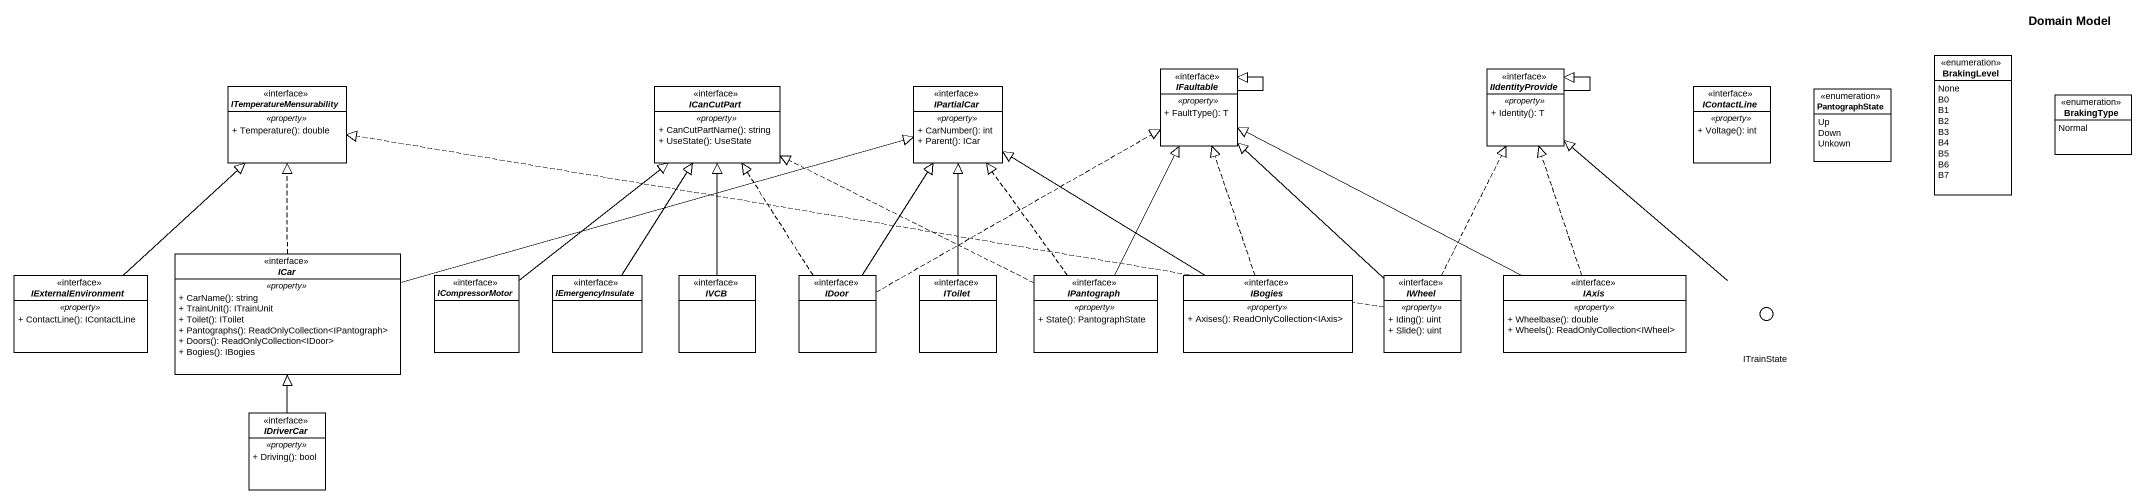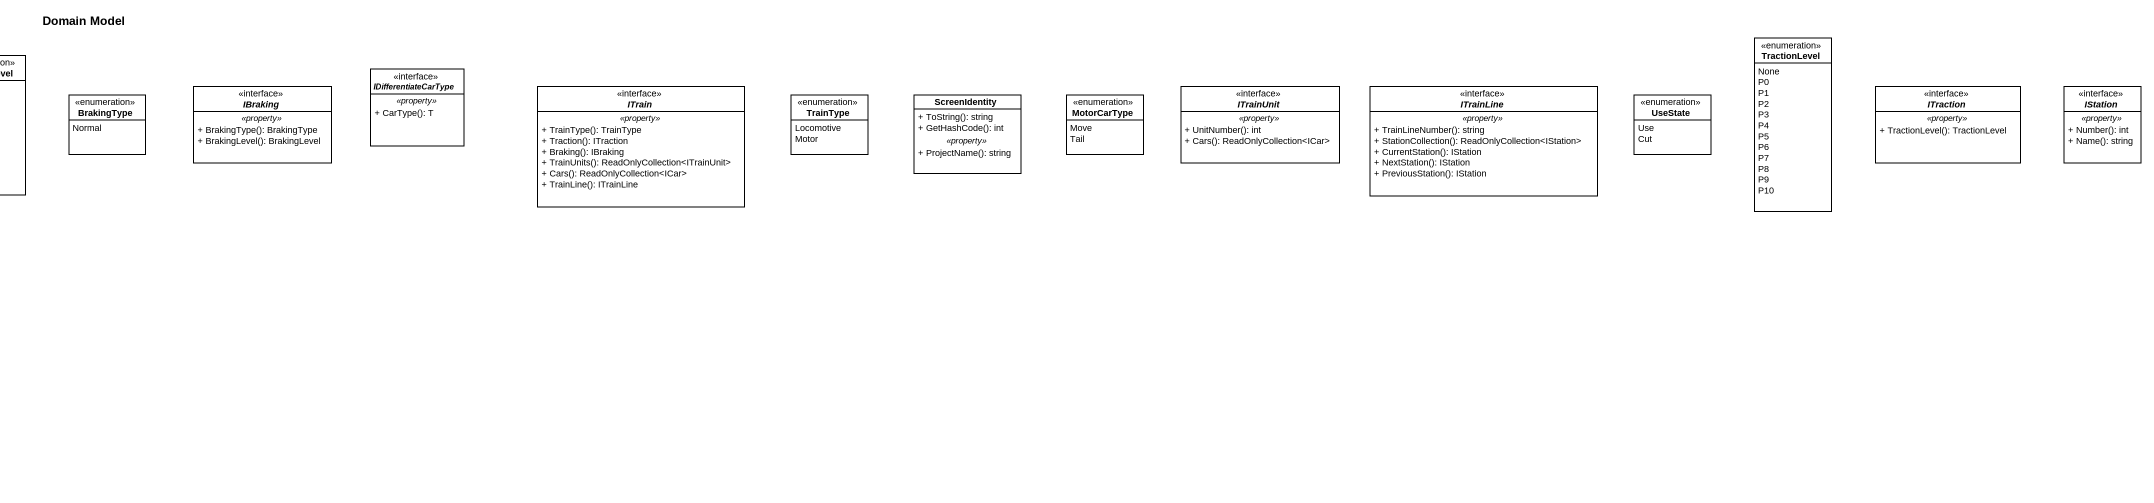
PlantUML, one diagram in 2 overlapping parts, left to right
@startuml
title Domain Model
allowmixing
hide circle
hide empty members
skinparam classAttributeIconSize 0
enum TractionLevel {
  None
  P0
  P1
  P2
  P3
  P4
  P5
  P6
  P7
  P8
  P9
  P10
}
interface ITemperatureMensurability {
  .. <<property>> ..
  + Temperature(): double
}
interface ICanCutPart {
  .. <<property>> ..
  + CanCutPartName(): string
  + UseState(): UseState
}
interface IPartialCar {
  .. <<property>> ..
  + CarNumber(): int
  + Parent(): ICar
}
interface IFaultable {
  .. <<property>> ..
  + FaultType(): T
}
interface IIdentityProvide {
  .. <<property>> ..
  + Identity(): T
}
interface IContactLine {
  .. <<property>> ..
  + Voltage(): int
}
enum BrakingLevel {
  None
  B0
  B1
  B2
  B3
  B4
  B5
  B6
  B7
}
interface IBraking {
  .. <<property>> ..
  + BrakingType(): BrakingType
  + BrakingLevel(): BrakingLevel
}
interface IDifferentiateCarType {
  .. <<property>> ..
  + CarType(): T
}
interface ITrain {
  .. <<property>> ..
  + TrainType(): TrainType
  + Traction(): ITraction
  + Braking(): IBraking
  + TrainUnits(): ReadOnlyCollection<ITrainUnit>
  + Cars(): ReadOnlyCollection<ICar>
  + TrainLine(): ITrainLine
}
interface ITrainUnit {
  .. <<property>> ..
  + UnitNumber(): int
  + Cars(): ReadOnlyCollection<ICar>
}
interface ITrainLine {
  .. <<property>> ..
  + TrainLineNumber(): string
  + StationCollection(): ReadOnlyCollection<IStation>
  + CurrentStation(): IStation
  + NextStation(): IStation
  + PreviousStation(): IStation
}
interface ITraction {
  .. <<property>> ..
  + TractionLevel(): TractionLevel
}
interface IStation {
  .. <<property>> ..
  + Number(): int
  + Name(): string
}
enum PantographState {
  Up
  Down
  Unkown
}
enum BrakingType {
  Normal
}
enum TrainType {
  Locomotive
  Motor
}
class ScreenIdentity {
  + ToString(): string
  + GetHashCode(): int
  .. <<property>> ..
  + ProjectName(): string
}
enum MotorCarType {
  Move
  Tail
}
enum UseState {
  Use
  Cut
}
interface IExternalEnvironment {
  .. <<property>> ..
  + ContactLine(): IContactLine
}
interface ICar {
  .. <<property>> ..
  + CarName(): string
  + TrainUnit(): ITrainUnit
  + Toilet(): IToilet
  + Pantographs(): ReadOnlyCollection<IPantograph>
  + Doors(): ReadOnlyCollection<IDoor>
  + Bogies(): IBogies
}
interface ICompressorMotor
interface IEmergencyInsulate
interface IVCB
interface IDoor
interface IToilet
interface IPantograph {
  .. <<property>> ..
  + State(): PantographState
}
interface IBogies {
  .. <<property>> ..
  + Axises(): ReadOnlyCollection<IAxis>
}
interface IWheel {
  .. <<property>> ..
  + Iding(): uint
  + Slide(): uint
}
interface IAxis {
  .. <<property>> ..
  + Wheelbase(): double
  + Wheels(): ReadOnlyCollection<IWheel>
}
() ITrainState
interface IDriverCar {
  .. <<property>> ..
  + Driving(): bool
}
IFaultable --|> IFaultable
IIdentityProvide --|> IIdentityProvide
IExternalEnvironment -up-|> ITemperatureMensurability
ICar .up.|> ITemperatureMensurability
ICar -right-|> IPartialCar
ICompressorMotor -up-|> ICanCutPart
IEmergencyInsulate -up-|> ICanCutPart
IVCB -up-|> ICanCutPart
IDoor .up.|> ICanCutPart
IDoor -up-|> IPartialCar
IDoor .right.|> IFaultable
IToilet -up-|> IPartialCar
IPantograph .left.|> ICanCutPart
IPantograph .up.|> IPartialCar
IPantograph -up-|> IFaultable
IBogies -up-|> IPartialCar
IBogies .up.|> IFaultable
IWheel .left.|> ITemperatureMensurability
IWheel -up-|> IFaultable
IWheel .up.|> IIdentityProvide
IAxis -left-|> IFaultable
IAxis .up.|> IIdentityProvide
ITrainState -up-|> IIdentityProvide
IDriverCar -up-|> ICar
@enduml
